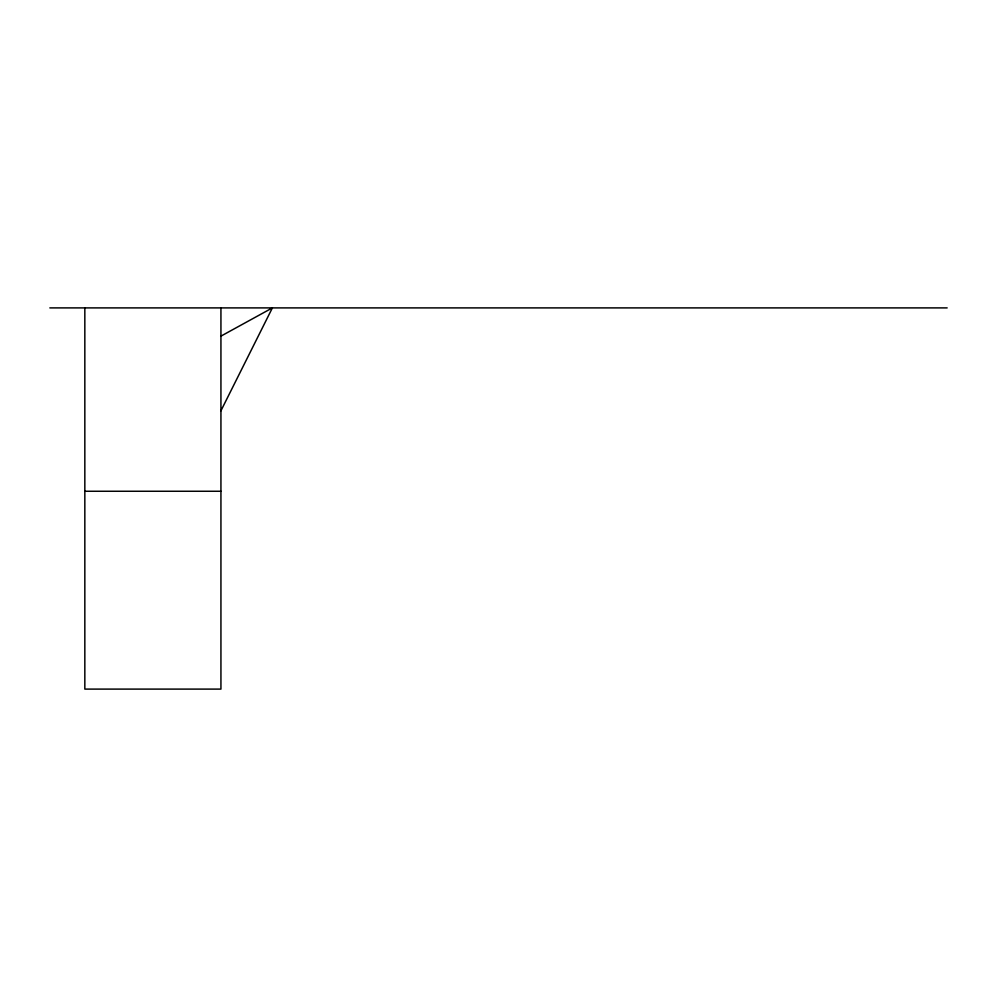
<?xml version="1.0" encoding="UTF-8"?>
<svg xmlns="http://www.w3.org/2000/svg" width="997" height="997" viewBox="0 0 997 997"><rect width="100%" height="100%" fill="white"/><g stroke="black" fill="none" stroke-linecap="round" stroke-linejoin="round"><path stroke-width="1.5" d="M220.935 410.776L272.38 307.899L220.736 336.238M49.85 307.899L947.15 307.899M84.832 491.259L220.935 491.259M220.935 307.899L220.935 689.101L84.832 689.101L84.832 307.899"/></g></svg>
